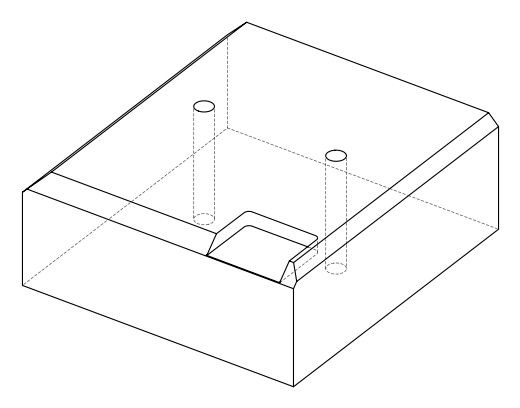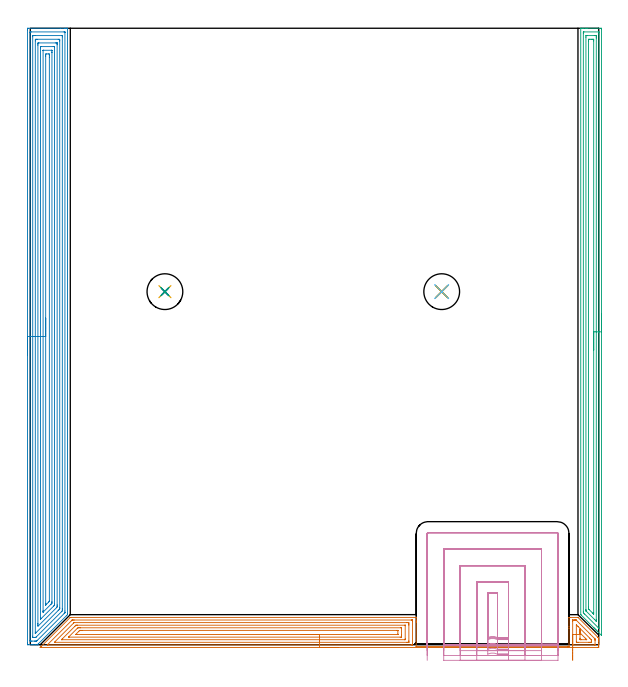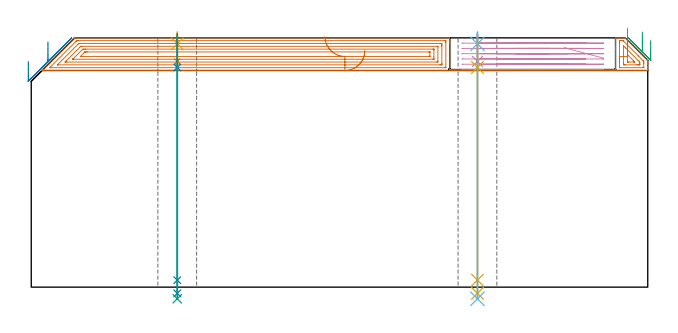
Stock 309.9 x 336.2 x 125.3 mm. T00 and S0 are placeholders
(PLAN: 12 operations, 8 tool changes, 56 min)
(1 AREA_MILL | FG_CHAMFER_SURFACE | UGT0205_001 | 11.32 min | 39533 mm3)
(2 AREA_MILL_1 | FG_CHAMFER_SURFACE_1 | UGT0205_001 | 21.49 min | 77861 mm3)
(3 AREA_MILL_2 | FG_CHAMFER_SURFACE_2 | UGT0205_001 | 10.7 min | 20658 mm3)
(4 MILL_SLOT | SLOT_PARTIAL_RECTANGULAR | UGT0201_102 | Follow Part, ap 3, ae 75% | 10.05 min | 79359 mm3)
(5 SPOT_DRILL | STEP1HOLE | NXT0321_9005460120000 | 0.05 min | 173 mm3)
(6 SPOT_DRILL_1 | STEP1HOLE_1 | NXT0321_9005460120000 | 0.05 min | 190 mm3)
(7 DRILL_BLIND_HOLE_INTO_CENTER | STEP1HOLE | UGT0301_198 | 0.06 min | 399 mm3)
(8 GUN_DRILL_THROUGH_HOLE | STEP1HOLE | UGT0307_003 | 0.61 min | 4382 mm3)
(9 SPADE_DRILL_TO_ENLARGE_THROUGH_HOLE | STEP1HOLE | UGT0306_010 | 0.53 min | 32419 mm3)
(10 DRILL_BLIND_HOLE_INTO_CENTER_1 | STEP1HOLE_1 | UGT0301_198 | 0.06 min | 393 mm3)
(11 GUN_DRILL_THROUGH_HOLE_1 | STEP1HOLE_1 | UGT0307_003 | 0.61 min | 4399 mm3)
(12 SPADE_DRILL_TO_ENLARGE_THROUGH_HOLE_1 | STEP1HOLE_1 | UGT0306_010 | 0.53 min | 32408 mm3)
(TOOL UGT0205_001 | Chamfer Mill 20 x 3 x 45 deg. | D20 FL50 Z2)
(TOOL UGT0201_102 | End Mill 12 mm | D12 FL16 Z2)
(TOOL NXT0321_9005460120000 | NC Spot Drill, 142deg, 12mm, Carbide, Uncoated | D12 PA142 FL30 Z2)
(TOOL UGT0301_198 | Twist Drill 7.9 mm | D7.9 PA118 FL73 Z2)
(TOOL UGT0307_003 | Gun Drill 7 mm | D7 PA130 FL24 Z1)
(TOOL UGT0306_010 | Spade Drill 19.5mm | D19.5 PA132 FL10 Z2)
(OP 1 AREA_MILL)
G17 G21 G94 G90
T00 M6
G54
G17 G0 G90 X167.65 Y-1.5 S1061 M3
G43 Z135.3 H0
Z118.9
G94 G1 X167.612 Z118.028 F250.
X167.498 Z117.164
X167.309 Z116.312
X167.047 Z115.48
X166.713 Z114.674
X166.31 Z113.9
X165.841 Z113.164
X165.31 Z112.472
X164.721 Z111.829
X164.078 Z111.24
X163.386 Z110.708
X162.65 Z110.24
X161.876 Z109.837
X161.07 Z109.503
X160.238 Z109.241
X159.386 Z109.052
X158.521 Z108.938
X157.65 Z108.9
X5.483
X5.405 Y-1.498
Y-1.494 Z108.904
X5.456 Y-1.443 Z108.955
X5.563 Y-1.336 Z109.061
X5.702 Y-1.197 Z109.202
X5.978 Y-0.922 Z109.478
X21.65 Y14.75 Z125.15
X21.805 Y14.898 Z125.288
X22.057 Y14.9 Z125.3
X210.281
X210.39 Y14.897 Z125.289
X210.4 Y14.813 Z125.211
Y12.978 Z123.377
Y12.503 Z122.9
Y12.266 Z122.663
Y-0.889 Z109.509
Y-0.897 Z109.499
Y-0.904 Z109.496
Y-1. Z109.4
X293.048
X293.106 Y-0.994 Z109.393
X293.107
X293.139 Y-0.996 Z109.396
X293.19 Y-0.997 Z109.397
X293.243 Y-0.996 Z109.396
X293.7 Y-0.999 Z109.399
Y-0.889 Z109.506
Y8.932 Z119.325
Y9.803 Z120.203
Y14.736 Z125.136
X293.71 Y14.893 Z125.293
X294.135 Y14.9 Z125.3
X298.595
X298.598 Y14.898 Z125.298
X298.614 Y14.886 Z125.286
X309.39 Y4.11 Z114.509
X309.629 Y3.873 Z114.269
X309.746 Y3.753 Z114.15
X309.89 Y3.599 Z113.997
X309.891 Y3.575 Z113.974
X309.9 Y2.959 Z113.358
Y2.406 Z112.805
Y1.789 Z112.185
Y0.588 Z110.986
Y0.004 Z110.398
Y-0.597 Z109.798
X309.899 Y-0.889 Z109.506
X309.896 Y-1.485 Z108.91
X309.893 Y-1.491 Z108.905
X309.3 Y-1.5 Z108.9
X157.65
Y-0.086 Z110.314
X9.568 Y-0.085 Z110.315
X9.479 Y-0.084 Z110.316
X9.302 Y-0.079 Z110.321
X9.284 Y-0.075 Z110.325
X9.294 Y-0.063 Z110.337
X9.319 Y-0.033 Z110.367
X9.354 Y0.004 Z110.404
X9.461 Y0.111 Z110.511
X22.401 Y13.051 Z123.451
X22.749 Y13.396 Z123.796
X22.819 Y13.461 Z123.861
X22.838 Y13.477 Z123.877
X22.865 Y13.48 Z123.88
X22.949 Y13.483 Z123.883
X23.752 Y13.486 Z123.886
X23.841
X207.695 Y13.485 Z123.885
X207.873 Y13.484 Z123.884
X208.23 Y13.479 Z123.879
X208.391 Y13.472 Z123.872
X208.394 Y13.449 Z123.849
X208.396 Y13.396 Z123.796
X208.4 Y12.601 Z123.001
X208.399 Y0.004 Z110.404
X208.397 Y-0.046 Z110.354
X208.394 Y-0.07 Z110.33
X208.392 Y-0.076 Z110.324
X208.32 Y-0.079 Z110.321
X207.963 Y-0.084 Z110.316
X207.784 Y-0.086 Z110.314
X157.65
Y1.328 Z111.728
X13.596 Y1.329 Z111.729
X13.146 Y1.331 Z111.731
X13.136 Y1.333 Z111.733
Y1.334 Z111.734
Y1.337 Z111.737
X23.626 Y11.826 Z122.226
X23.841 Y12.037 Z122.437
X23.874 Y12.063 Z122.463
X23.896 Y12.066 Z122.466
X23.949 Y12.069 Z122.469
X24.057 Y12.071 Z122.471
X205.361
X205.821 Y12.07 Z122.47
X206.257 Y12.067 Z122.467
X206.374 Y12.065 Z122.465
X206.39 Y11.934 Z122.334
X206.396 Y11.611 Z122.011
X206.4 Y11.032 Z121.432
Y10.718 Z121.118
Y2.103 Z112.503
X206.398 Y1.789 Z112.189
X206.394 Y1.5 Z111.9
X206.39 Y1.356 Z111.756
X206.38 Y1.335 Z111.735
X206.347 Y1.333 Z111.733
X206.28 Y1.33 Z111.73
X205.821 Y1.329 Z111.729
X205.39 Y1.328 Z111.728
X157.65
Y2.743 Z113.143
X17.536
X17.227 Y2.745 Z113.145
X17.073 Y2.748 Z113.148
X17.013 Y2.749 Z113.149
X17.029 Y2.768 Z113.168
X17.266 Y3.013 Z113.413
X17.508 Y3.259 Z113.659
X17.597 Y3.348 Z113.748
X24.404 Y10.155 Z120.555
X24.733 Y10.483 Z120.883
X24.853 Y10.597 Z120.997
X24.906 Y10.646 Z121.046
X25.002 Y10.65 Z121.05
X25.209 Y10.654 Z121.054
X25.625 Y10.657 Z121.057
X25.686
X204.257
X204.336 Y10.656 Z121.056
X204.375 Y10.653 Z121.053
X204.388 Y10.651 Z121.051
X204.39 Y10.641 Z121.041
X204.396 Y10.553 Z120.953
X204.399 Y10.355 Z120.755
Y3.213 Z113.613
X204.393 Y2.849 Z113.249
X204.39 Y2.751 Z113.151
X204.348 Y2.749 Z113.149
X204.245 Y2.745 Z113.145
X204.037 Y2.743 Z113.143
X203.977
X157.65
Y4.157 Z114.557
X21.165
X20.927 Y4.159 Z114.559
X20.886 Y4.161 Z114.561
X20.876 Y4.163 Z114.563
X20.882 Y4.173 Z114.573
X20.939 Y4.238 Z114.638
X20.993 Y4.294 Z114.694
X21.033 Y4.335 Z114.735
X25.628 Y8.93 Z119.33
X25.931 Y9.221 Z119.621
X26.213 Y9.236 Z119.636
X26.517 Y9.24 Z119.64
X27.099 Y9.243 Z119.643
X27.409
X201.943
X202.253 Y9.241 Z119.641
X202.356 Y9.239 Z119.639
X202.385 Y9.237 Z119.637
X202.391 Y9.177 Z119.577
X202.397 Y9.079 Z119.479
X202.399 Y8.932 Z119.332
X202.4 Y8.785 Z119.185
Y5.361 Z115.761
X202.399 Y4.468 Z114.868
X202.398 Y4.323 Z114.723
X202.39 Y4.175 Z114.575
X202.382 Y4.163 Z114.563
X202.368 Y4.16 Z114.56
X202.331 Y4.158 Z114.558
X202.253 Y4.157 Z114.557
X201.672
X157.65
Y5.571 Z115.971
X25.414 Y5.572 Z115.972
X24.764 Y5.577 Z115.977
X24.733 Y5.578 Z115.978
Y5.581 Z115.981
Y5.584 Z115.984
X26.517 Y7.369 Z117.769
X26.855 Y7.701 Z118.101
X26.939 Y7.78 Z118.18
X26.988 Y7.822 Z118.222
X27.069 Y7.824 Z118.224
X27.409 Y7.827 Z118.227
X27.62 Y7.828 Z118.228
X28.301 Y7.829 Z118.229
X199.787
X200.316 Y7.826 Z118.226
X200.376 Y7.824 Z118.224
X200.389 Y7.822 Z118.222
X200.392 Y7.807 Z118.207
X200.396 Y7.762 Z118.162
X200.399 Y7.58 Z117.98
Y5.842 Z116.242
X200.397 Y5.636 Z116.036
X200.394 Y5.585 Z115.985
X200.39 Y5.578 Z115.978
X200.384 Y5.575 Z115.975
X200.356 Y5.573 Z115.973
X200.258 Y5.571 Z115.971
X157.65
X156.778 Z116.009
X155.913 Z116.123
X155.062 Z116.312
X154.23 Z116.574
X153.424 Z116.908
X152.65 Z117.311
X151.914 Z117.78
X151.222 Z118.311
X150.579 Z118.9
X149.989 Z119.543
X149.458 Z120.235
X148.99 Z120.971
X148.587 Z121.745
X148.253 Z122.551
X147.991 Z123.383
X147.802 Z124.235
X147.688 Z125.1
X147.65 Z125.971
G0 Z135.3
X295.7 Y-8.571
Z115.972
G1 Y-7.927 Z115.382
Y-7.235 Z114.851
Y-6.5 Z114.382
Y-5.726 Z113.98
Y-4.92 Z113.646
Y-4.088 Z113.383
Y-3.236 Z113.195
Y-2.371 Z113.081
Y-1.5 Z113.043
Y-0.628 Z113.081
Y0.237 Z113.195
Y1.089 Z113.383
Y1.921 Z113.646
Y2.727 Z113.98
Y3.5 Z114.382
Y4.236 Z114.851
Y4.928 Z115.382
Y5.572 Z115.972
Y12.723 Z123.123
X295.704 Y13.396 Z123.796
X295.707 Y13.451 Z123.851
X295.709 Y13.473 Z123.873
X295.742 Y13.479 Z123.879
X295.832 Y13.483 Z123.883
X295.919 Y13.485 Z123.885
X296.722 Y13.486 Z123.886
X296.901
X297.079 Y13.485 Z123.885
X297.436 Y13.481 Z123.881
X297.537 Y13.479 Z123.879
X297.569 Y13.469 Z123.869
X297.597 Y13.446 Z123.846
X297.653 Y13.396 Z123.796
X305.274 Y5.777 Z116.177
X307.516 Y3.534 Z113.934
X307.726 Y3.32 Z113.72
X307.83 Y3.212 Z113.612
X307.879 Y3.159 Z113.559
X307.89 Y3.066 Z113.466
X307.895 Y2.682 Z113.082
X307.899 Y2.299 Z112.699
Y0.004 Z110.404
X307.898 Y-0.044 Z110.356
X307.894 Y-0.067 Z110.333
X307.892 Y-0.075 Z110.325
X307.872 Y-0.079 Z110.321
X307.695 Y-0.084 Z110.316
X307.605 Y-0.085 Z110.315
X295.83
X295.77 Y-0.083 Z110.317
X295.724 Y-0.079 Z110.321
X295.709 Y-0.076 Z110.324
X295.707 Y-0.068 Z110.332
X295.703 Y0.004 Z110.404
X295.7 Y0.223 Z110.623
Y5.572 Z115.972
X297.7
Y10.718 Z121.118
X297.703 Y10.886 Z121.286
X297.875 Y10.718 Z121.118
X298.595 Y10.005 Z120.405
X298.776 Y9.825 Z120.225
X305.024 Y3.575 Z113.975
X305.732 Y2.857 Z113.257
X305.89 Y2.682 Z113.082
X305.896 Y2.518 Z112.918
X305.899 Y1.789 Z112.189
Y1.622 Z112.022
X305.894 Y1.453 Z111.853
X305.89 Y1.346 Z111.746
X305.845 Y1.335 Z111.735
X305.732 Y1.333 Z111.733
X305.299 Y1.33 Z111.73
X304.84 Y1.329 Z111.729
X304.408 Y1.328 Z111.728
X298.595 Y1.329 Z111.729
X298.161 Y1.331 Z111.731
X297.703 Y1.335 Z111.735
X297.7 Y1.789 Z112.189
Y5.572 Z115.972
X299.7
X299.702 Y6.395 Z116.795
X299.704 Y6.43 Z116.83
X299.707 Y6.436 Z116.836
X299.71
X299.744 Y6.405 Z116.805
X299.897 Y6.254 Z116.654
X302.576 Y3.575 Z113.975
X303.056 Y3.093 Z113.493
X303.288 Y2.852 Z113.252
X303.371 Y2.749 Z113.149
X303.056 Y2.744 Z113.144
X302.995 Y2.743 Z113.143
X300.319
X299.946 Y2.745 Z113.145
X299.76 Y2.748 Z113.148
X299.72 Y2.749 Z113.149
X299.71 Y2.775 Z113.175
X299.707 Y2.833 Z113.233
X299.7 Y3.362 Z113.762
Y3.575 Z113.975
Y5.572 Z115.972
Y6.161 Z116.615
Y6.692 Z117.307
Y7.161 Z118.043
Y7.564 Z118.816
Y7.897 Z119.622
Y8.16 Z120.454
Y8.349 Z121.306
Y8.462 Z122.171
Y8.501 Z123.043
Y8.462 Z123.914
Y8.349 Z124.779
Y8.16 Z125.631
Y7.897 Z126.463
Y7.564 Z127.269
Y7.161 Z128.043
Y6.692 Z128.778
Y6.161 Z129.471
Y5.572 Z130.114
G0 Z135.3
M5
M2
(OP 2 AREA_MILL_1)
G17 G21 G94 G90
T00 M6
G54
G17 G0 G90 X-1.5 Y158.05 S1061 M3
G43 Z135.3 H0
Z113.5
G94 G1 Y158.088 Z112.628 F250.
Y158.202 Z111.764
Y158.391 Z110.912
Y158.653 Z110.08
Y158.987 Z109.274
Y159.39 Z108.5
Y159.858 Z107.764
Y160.39 Z107.072
Y160.979 Z106.429
Y161.622 Z105.84
Y162.314 Z105.308
Y163.05 Z104.84
Y163.824 Z104.437
Y164.63 Z104.103
Y165.462 Z103.841
Y166.314 Z103.652
Y167.178 Z103.538
Y168.05 Z103.5
Y335.216
X-1.498 Y335.487 Z103.502
X-1.492 Y336.093 Z103.506
X-1.487 Y336.096 Z103.511
X-0.877 Y336.1 Z104.12
X16.383 Z121.378
X18.784 Z123.779
X19.45 Z124.45
X19.836 Z124.835
X20.237 Y336.093 Z125.229
X20.298 Y336.09 Z125.288
X20.3 Y335.933 Z125.3
Y16.687
X20.296 Y16.404 Z125.286
X20.281 Y16.38 Z125.278
X19.694 Y15.794 Z124.694
X4.485 Y0.584 Z109.483
X4.399 Y0.499 Z109.399
X4.216 Y0.315 Z109.215
X4.038 Y0.137 Z109.035
X3.916 Y0.018 Z108.914
X3.893 Y0.002 Z108.89
X3.814 Y0. Z108.813
X3.801 Z108.8
X2.697 Z107.692
X1.47 Z106.467
X0.91 Z105.904
X-1.109 Y0.001 Z103.886
X-1.487 Y0.004 Z103.509
X-1.491 Y0.007 Z103.505
X-1.497 Y0.613 Z103.503
X-1.5 Y1.235 Z103.5
Y168.05
X-0.086 Z104.914
X-0.085 Y333.701 Z104.915
Y333.802
X-0.082 Y333.905 Z104.918
X-0.077 Y334.09 Z104.923
X0.016 Y334.092 Z105.016
X0.512 Y334.099 Z105.512
X18.385 Y334.1 Z123.385
X18.784 Y334.096 Z123.784
X18.84 Y334.094 Z123.84
X18.87 Y334.091 Z123.87
X18.879 Y334.006 Z123.879
X18.883 Y333.803 Z123.883
X18.885 Y333.701 Z123.885
X18.886 Y18.371 Z123.886
X18.883 Y17.58 Z123.883
X18.882 Y17.482 Z123.882
X18.879 Y17.449 Z123.879
X18.861 Y17.423 Z123.861
X18.784 Y17.339 Z123.784
X18.46 Y17.011 Z123.46
X3.849 Y2.399 Z108.849
X3.72 Y2.271 Z108.72
X3.591 Y2.146 Z108.591
X3.462 Y2.023 Z108.462
X3.344 Y2.01 Z108.344
X3.094 Y2.003 Z108.094
X2.697 Y2.001 Z107.697
X2.203 Y2. Z107.203
X0.91 Z105.91
X0.415 Z105.415
X0.016 Y2.004 Z105.016
X-0.04 Y2.006 Z104.96
X-0.07 Y2.009 Z104.93
X-0.079 Y2.094 Z104.921
X-0.084 Y2.297 Z104.916
X-0.085 Y2.399 Z104.915
X-0.086 Y168.05 Z104.914
X1.328 Z106.328
X1.329 Y331.496 Z106.329
X1.331 Y331.915 Z106.331
X1.333 Y332.033 Z106.333
X1.335 Y332.083 Z106.335
X1.434 Y332.09 Z106.434
X1.62 Y332.098 Z106.62
X1.804 Y332.099 Z106.804
X2.512 Y332.1 Z107.512
X17.181 Y332.099 Z122.181
X17.305 Y332.098 Z122.305
X17.403 Y332.094 Z122.403
X17.463 Y332.09 Z122.463
X17.465 Y332.072 Z122.465
X17.468 Y331.915 Z122.468
X17.471 Y331.441 Z122.471
Y19.784
X17.47 Y19.366 Z122.47
X17.468 Y18.894 Z122.468
X17.464 Y18.473 Z122.464
X17.233 Y18.237 Z122.233
X16.996 Y17.996 Z121.996
X3.388 Y4.388 Z108.388
X3.183 Y4.185 Z108.183
X3.021 Y4.032 Z108.021
X2.874 Y4.009 Z107.874
X2.697 Y4.005 Z107.697
X1.989 Y4. Z106.989
X1.804 Z106.804
X1.619 Y4.001 Z106.619
X1.495 Y4.002 Z106.495
X1.397 Y4.006 Z106.397
X1.337 Y4.01 Z106.337
X1.335 Y4.028 Z106.335
X1.332 Y4.185 Z106.332
X1.329 Y4.659 Z106.329
X1.328 Y168.05 Z106.328
X2.743 Z107.743
Y329.236
X2.75 Y330.077 Z107.75
X3.591 Y330.099 Z108.591
X3.62 Y330.1 Z108.62
X15.238 Y330.099 Z120.238
X16.05 Y330.075 Z121.05
X16.057 Y329.282 Z121.057
Y329.236
Y20.259
X16.055 Y19.835 Z121.055
X16.053 Y19.624 Z121.053
X16.05 Y19.522 Z121.05
X16.004 Y19.464 Z121.004
X15.914 Y19.366 Z120.914
X15.563 Y19.012 Z120.563
X15.209 Y18.657 Z120.209
X3.056 Y6.505 Z108.056
X2.769 Y6.22 Z107.769
X2.752 Y6.207 Z107.752
X2.749 Z107.749
X2.747 Y6.214 Z107.747
X2.744 Y6.299 Z107.744
X2.743 Y6.472 Z107.743
Y6.819
Y168.05
X4.157 Z109.157
Y326.884
X4.159 Y327.45 Z109.159
X4.161 Y327.773 Z109.161
X4.166 Y328.09 Z109.166
X4.485 Y328.096 Z109.485
X4.729 Y328.099 Z109.729
X13.665 Y328.1 Z118.665
X14.315 Y328.098 Z119.315
X14.562 Y328.096 Z119.562
X14.622 Y328.09 Z119.622
X14.636 Y328.073 Z119.636
X14.638 Y328.02 Z119.638
X14.642 Y327.45 Z119.642
X14.643 Y327.123 Z119.643
Y21.718
X14.642 Y21.152 Z119.642
X14.64 Y20.828 Z119.64
X14.636 Y20.547 Z119.636
X14.315 Y20.213 Z119.315
X4.511 Y10.41 Z109.511
X4.485 Y10.388 Z109.485
X4.164 Y10.126 Z109.164
X4.16 Y10.436 Z109.16
X4.158 Y10.762 Z109.158
X4.157 Y11.329 Z109.157
Y11.657
Y168.05
X5.571 Z110.571
X5.572 Y325.471 Z110.572
X5.573 Y325.664 Z110.573
X5.578 Y326.014 Z110.578
X5.581 Y326.09 Z110.581
X5.69 Y326.095 Z110.69
X5.837 Y326.099 Z110.837
X12.528 Y326.1 Z117.528
X12.986 Y326.099 Z117.986
X13.173 Y326.094 Z118.173
X13.213 Y326.09 Z118.213
X13.222 Y326.087 Z118.222
X13.224 Y326.072 Z118.224
X13.227 Y326.029 Z118.227
X13.229 Y325.857 Z118.229
Y325.664
Y22.238
X13.228 Y22.045 Z118.228
X13.224 Y21.695 Z118.224
X13.222 Y21.609 Z118.222
X13.215 Y21.574 Z118.215
X13.193 Y21.549 Z118.193
X13.111 Y21.462 Z118.111
X12.804 Y21.152 Z117.804
X12.666 Y21.014 Z117.666
X5.966 Y14.314 Z110.966
X5.656 Y14.008 Z110.656
X5.634 Y13.993 Z110.634
X5.578 Y14.008 Z110.578
X5.576 Y14.176 Z110.576
X5.572 Y14.708 Z110.572
X5.571 Y168.05 Z110.571
X6.985 Z111.985
X6.986 Y323.878 Z111.986
X6.987 Y324.057 Z111.987
X6.989 Y324.083 Z111.989
X6.992 Y324.09 Z111.992
X7. Y324.093 Z112.
X7.055 Y324.098 Z112.055
X7.166 Y324.099 Z112.166
X11.634 Z116.634
X11.708 Y324.098 Z116.708
X11.767 Y324.094 Z116.767
X11.801 Y324.091 Z116.801
X11.808 Y324.057 Z116.808
X11.811 Y323.878 Z116.811
X11.813 Y323.699 Z116.813
X11.815 Y322.985 Z116.815
Y322.805
X11.814 Y23.651 Z116.814
X11.81 Y22.938 Z116.81
X11.808 Y22.764 Z116.808
X11.797 Y22.606 Z116.797
X11.634 Y22.436 Z116.634
X11.44 Y22.239 Z116.44
X11.248 Y22.045 Z116.248
X7.166 Y17.964 Z112.166
X7.08 Y17.88 Z112.08
X7.01 Y17.816 Z112.01
X6.996 Y17.804 Z111.996
X6.992 Y17.83 Z111.992
X6.99 Y17.932 Z111.99
X6.986 Y18.293 Z111.986
X6.985 Y18.473 Z111.985
Y168.05
X8.4 Z113.4
Y320.859
Y321.199
X8.403 Y321.749 Z113.403
X8.407 Y322.092 Z113.407
X8.945 Y322.1 Z113.945
X9.839 Z114.839
X10.393 Y322.092 Z115.393
X10.398 Y321.541 Z115.398
X10.4 Y320.306 Z115.4
Y24.171
X10.398 Y23.831 Z115.398
X10.395 Y23.693 Z115.395
X10.394 Y23.662 Z115.394
X10.378 Y23.637 Z115.378
X10.336 Y23.59 Z115.336
X10.215 Y23.464 Z115.215
X9.847 Y23.093 Z114.847
X8.876 Y22.122 Z113.876
X8.798 Y22.045 Z113.798
X8.498 Y21.753 Z113.498
X8.423 Y21.682 Z113.423
X8.406 Y21.68 Z113.406
X8.404 Y21.701 Z113.404
X8.401 Y22.045 Z113.401
X8.4 Y22.375 Z113.4
Y22.598
Y168.05
Y168.922 Z113.438
Y169.786 Z113.551
Y170.638 Z113.74
Y171.47 Z114.003
Y172.276 Z114.336
Y173.05 Z114.739
Y173.786 Z115.208
Y174.478 Z115.739
Y175.121 Z116.328
Y175.71 Z116.972
Y176.242 Z117.664
Y176.71 Z118.4
Y177.113 Z119.173
Y177.447 Z119.979
Y177.709 Z120.811
Y177.898 Z121.663
Y178.012 Z122.528
Y178.05 Z123.4
G0 Z135.3
M5
M2
(OP 3 AREA_MILL_2)
G17 G21 G94 G90
T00 M6
G54
G17 G0 G90 X311.4 Y180.6 S1061 M3
G43 Z135.3 H0
Z124.
G94 G1 Y180.562 Z123.128 F250.
Y180.448 Z122.264
Y180.259 Z121.412
Y179.997 Z120.58
Y179.663 Z119.774
Y179.26 Z119.
Y178.792 Z118.264
Y178.261 Z117.572
Y177.671 Z116.929
Y177.028 Z116.34
Y176.336 Z115.808
Y175.6 Z115.34
Y174.826 Z114.937
Y174.02 Z114.603
Y173.188 Z114.341
Y172.337 Z114.152
Y171.472 Z114.038
Y170.6 Z114.
Y5.275
X311.397 Y5.106 Z114.002
X311.396 Y5.104 Z114.003
X308.99 Y7.51 Z116.409
X308.819 Y7.678 Z116.575
X308.655 Y7.843 Z116.742
X308.543 Y7.956 Z116.855
X308.381 Y8.117 Z117.014
X308.225 Y8.274 Z117.173
X308.096 Y8.403 Z117.302
X307.942 Y8.555 Z117.453
X307.795 Y8.704 Z117.603
X307.649 Y8.85 Z117.749
X307.504 Y8.994 Z117.892
X307.364 Y9.135 Z118.033
X307.202 Y9.297 Z118.196
X307.065 Y9.433 Z118.331
X300.406 Y16.094 Z124.994
X300.126 Y16.375 Z125.271
X300.106 Y16.405 Z125.291
X300.1 Y16.446 Z125.3
Y335.925
X300.102 Y336.09 Z125.289
X300.25 Y336.097 Z125.143
X300.405 Y336.1 Z124.995
X300.678 Z124.722
X301.365 Z124.03
X302.586 Z122.811
X303.119 Z122.275
X303.73 Z121.666
X311.012 Z114.386
X311.282 Y336.097 Z114.116
X311.392 Y336.09 Z114.005
X311.399 Y335.977 Z113.999
X311.4 Y335.478 Z114.
Y170.6
X309.986 Z115.414
X309.985 Y9.297 Z115.415
X309.983 Y9.061 Z115.417
X309.981 Y9.003 Z115.419
X309.98 Y8.986 Z115.42
X309.97 Y8.991 Z115.43
X309.913 Y9.045 Z115.487
X309.654 Y9.297 Z115.746
X302.242 Y16.708 Z123.158
X301.615 Y17.34 Z123.785
X301.524 Y17.437 Z123.876
X301.521 Y17.526 Z123.879
X301.518 Y17.711 Z123.882
X301.515 Y18.081 Z123.885
X301.514 Y18.233 Z123.886
Y333.539
X301.515 Y333.691 Z123.885
X301.52 Y334.061 Z123.88
X301.521 Y334.079 Z123.879
X301.531 Y334.09 Z123.869
X301.6 Y334.094 Z123.8
X301.707 Y334.098 Z123.693
X301.841 Y334.1 Z123.559
X309.733 Z115.667
X309.917 Y334.097 Z115.483
X309.95 Y334.094 Z115.45
X309.979 Y334.089 Z115.421
X309.98 Y334.047 Z115.42
X309.984 Y333.844 Z115.416
X309.985 Y333.691 Z115.415
X309.986 Y332.949 Z115.414
Y170.6
X308.572 Z116.828
X308.571 Y13.571 Z116.829
X308.566 Y12.871 Z116.834
X308.565 Y12.859 Z116.835
X308.537 Y12.871 Z116.863
X308.381 Y13.022 Z117.019
X307.634 Y13.765 Z117.766
X303.119 Y18.28 Z122.281
X303.016 Y18.386 Z122.384
X302.966 Y18.441 Z122.434
X302.943 Y18.467 Z122.457
X302.935 Y18.545 Z122.465
X302.931 Y18.933 Z122.469
X302.929 Y19.127 Z122.471
Y331.203
X302.934 Y331.903 Z122.466
X302.936 Y332.09 Z122.464
X303.119 Y332.093 Z122.281
X303.804 Y332.099 Z121.596
X307.504 Y332.1 Z117.896
X308.189 Y332.098 Z117.211
X308.381 Y332.094 Z117.019
X308.565 Y332.088 Z116.835
X308.568 Y331.903 Z116.832
X308.57 Y331.71 Z116.83
X308.571 Y331.01 Z116.829
X308.572 Y330.815 Z116.828
Y170.6
X307.157 Z118.243
Y17.34
X307.155 Y16.801 Z118.245
X307.153 Y16.723 Z118.247
Y16.715
X307.095 Y16.765 Z118.305
X306.958 Y16.896 Z118.442
X306.741 Y17.108 Z118.659
X306.627 Y17.222 Z118.773
X304.722 Y19.127 Z120.678
X304.565 Y19.286 Z120.835
X304.458 Y19.397 Z120.942
X304.372 Y19.489 Z121.028
X304.35 Y19.536 Z121.05
X304.347 Y19.663 Z121.053
X304.344 Y20.021 Z121.056
X304.343 Y20.561 Z121.057
Y20.914
Y329.222
X304.344 Y329.761 Z121.056
X304.347 Y329.943 Z121.053
X304.35 Y330.078 Z121.05
X304.443 Y330.09 Z120.957
X304.889 Y330.1 Z120.511
X305.75 Z119.65
X306.643 Z118.757
X307.056 Y330.091 Z118.344
X307.151 Y330.088 Z118.249
X307.154 Y330.024 Z118.246
X307.155 Y329.956 Z118.245
X307.157 Y329.576 Z118.243
Y329.222
Y170.6
Y169.729 Z118.281
Y168.864 Z118.395
Y168.012 Z118.583
Y167.18 Z118.846
Y166.374 Z119.18
Y165.6 Z119.582
Y164.864 Z120.051
Y164.172 Z120.582
Y163.529 Z121.172
Y162.94 Z121.815
Y162.409 Z122.507
Y161.94 Z123.243
Y161.537 Z124.017
Y161.203 Z124.822
Y160.941 Z125.654
Y160.752 Z126.506
Y160.638 Z127.371
Y160.6 Z128.243
G0 Z135.3
M5
M2
(OP 4 MILL_SLOT)
G17 G21 G94 G90
T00 M6
G54
G17 G0 G90 X260.767 Y0.001 S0 M3
G43 Z135.3 H0
Z122.65
G94 G1 X260.706 Y3. F250.
G2 X260.7 Y3.555 R27. F500.
G1 Y3.93
X254.7
G3 X249.4 Y3.93 R6.
G1 Y28.1
X254.7
Y3.93
X260.7
Y34.1
X243.4
Y3.554
G2 X243.394 Y3. R27.
G1 X243.333 Y0.001 F250.
X269.801 F500.
X269.709 Y3. F250.
G2 X269.7 Y3.555 R18. F500.
G1 Y43.1
X234.4
Y3.554
G2 X234.391 Y3. R18.
G1 X234.299 Y0.001 F250.
X278.902 Y0.006 F500.
X278.717 Y3. F250.
G2 X278.7 Y3.555 R9. F500.
G1 Y52.1
X225.4
Y3.554
G2 X225.383 Y3. R9.
G1 X225.198 Y0.006 F250.
X287.7 Y0.555 F500.
Y3.555 F250.
Y60.6 F500.
G3 X287.2 Y61.1 R0.5
G1 X216.9
G3 X216.4 Y60.6 R0.5
G1 Y3.554
Y0.554 F250.
G0 X260.7 Y0. Z120.
G1 Y3.
Y3.377 F500.
X254.7
G3 X249.4 Y3.377 R6.
G1 Y28.1
X254.7
Y3.377
X260.7
Y34.1
X243.4
Y3.
Y0. F250.
X269.7 F500.
Y3. F250.
Y43.1 F500.
X234.4
Y3.
Y0. F250.
X278.701 F500.
X278.7 Y3. F250.
Y52.1 F500.
X225.4
Y3.
Y0. F250.
X287.7 Y0.002 F500.
Y3.002 F250.
Y60.6 F500.
G3 X287.2 Y61.1 R0.5
G1 X216.9
G3 X216.4 Y60.6 R0.5
G1 Y3.001
Y0.001 F250.
G0 X260.7 Y-0.55 Z117.35
G1 Y2.45
Y2.825 F500.
X254.7
G3 X249.4 Y2.825 R6.
G1 Y28.1
X254.7
Y2.825
X260.7
Y34.1
X243.4
Y2.45
Y-0.55 F250.
X269.7 F500.
Y2.45 F250.
Y43.1 F500.
X234.4
Y2.45
Y-0.55 F250.
X278.7 F500.
Y2.45 F250.
Y52.1 F500.
X225.4
Y2.45
Y-0.55 F250.
X287.7 F500.
Y2.45 F250.
Y60.6 F500.
G3 X287.2 Y61.1 R0.5
G1 X216.9
G3 X216.4 Y60.6 R0.5
G1 Y2.45
Y-0.55 F250.
G0 X260.7 Y-3.2 Z114.7
G1 Y-0.2
Y0.175 F500.
X254.7
G3 X249.4 Y0.175 R6.
G1 Y28.1
X254.7
Y0.175
X260.7
Y34.1
X243.4
Y-0.2
Y-3.2 F250.
X269.7 F500.
Y-0.2 F250.
Y43.1 F500.
X234.4
Y-0.2
Y-3.2 F250.
X278.7 F500.
Y-0.2 F250.
Y52.1 F500.
X225.4
Y-0.2
Y-3.2 F250.
G0 X268.005 Y-0.2 Z120.35
G1 X287.7 Z115.073
Y0.496 Z114.886
Y-0.2 Z114.7
Y60.6 F500.
G3 X287.2 Y61.1 R0.5
G1 X216.9
G3 X216.4 Y60.6 R0.5
G1 Y-0.2
Y-3.2 F250.
G0 X260.7 Y-5.85 Z112.05
G1 Y-2.85
Y-2.475 F500.
X254.7
G3 X249.4 Y-2.475 R6.
G1 Y28.1
X254.7
Y-2.475
X260.7
Y34.1
X243.4
Y-2.85
Y-5.85 F250.
X269.7 F500.
Y-2.85 F250.
Y43.1 F500.
X234.4
Y-2.85
Y-5.85 F250.
X278.7 F500.
Y-2.85 F250.
Y52.1 F500.
X225.4
Y-2.85
Y-5.85 F250.
X287.7 F500.
Y-2.85 F250.
Y60.6 F500.
G3 X287.2 Y61.1 R0.5
G1 X216.9
G3 X216.4 Y60.6 R0.5
G1 Y-2.85
Y-5.85 F250.
G0 X260.7 Y-8.499 Z109.4
G1 Y-5.499
Y-5.124 F500.
X254.7
G3 X249.4 Y-5.124 R6.
G1 Y28.1
X254.7
Y-5.124
X260.7
Y34.1
X243.4
Y-5.499
Y-8.499 F250.
X269.7
Y-5.499
Y43.1 F500.
X234.4
Y-5.499
Y-8.499 F250.
X278.7
Y-5.499
Y52.1 F500.
X225.4
Y-5.499
Y-8.499 F250.
X287.7
Y-5.499
Y60.6 F500.
G3 X287.2 Y61.1 R0.5
G1 X216.9
G3 X216.4 Y60.6 R0.5
G1 Y-5.499
Y-8.499 F250.
G0 Z135.3
M5
M2
(OP 5 SPOT_DRILL)
G17 G21 G94 G90
T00 M6
G54
G17 G0 G90 X73.4 Y192.5 S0 M3
G43 Z135.3 H0
G94 G81 G98 Z122.3 F250. R128.3
G80
M5
M2
(OP 6 SPOT_DRILL_1)
G17 G21 G94 G90
T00 M6
G54
G17 G0 G90 X224.3 Y192.5 S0 M3
G43 Z135.3 H0
G94 G81 G98 Z122.3 F250. R128.3
G80
M5
M2
(OP 7 DRILL_BLIND_HOLE_INTO_CENTER)
G17 G21 G94 G90
T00 M6
G54
G17 G0 G90 X73.4 Y192.5 S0 M3
G43 Z135.3 H0
G94 G81 G98 Z113.45 F250. R127.3
G80
M5
M2
(OP 8 GUN_DRILL_THROUGH_HOLE)
G17 G21 G94 G90
T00 M6
G54
G17 G0 G90 X73.4 Y192.5 M8
G43 Z135.3 H0
Z125.896
S716 M3
G94 G1 Z110.421 F125. M26
G4 X.084
Z3.5 F250.
G4 X.084
Z-3.132 F125.
G4 X.084
M5
M9
G0 Z125.896
Z135.3
M2
(OP 9 SPADE_DRILL_TO_ENLARGE_THROUGH_HOLE)
G17 G21 G94 G90
T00 M6
G54
G17 G0 G90 X73.4 Y192.5 S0 M3
G43 Z135.3 H0
G94 G73 G98 Z-5.841 F250. Q18.734 R127.3
G80
M5
M2
(OP 10 DRILL_BLIND_HOLE_INTO_CENTER_1)
G17 G21 G94 G90
T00 M6
G54
G17 G0 G90 X224.3 Y192.5 S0 M3
G43 Z135.3 H0
G94 G81 G98 Z113.45 F250. R127.3
G80
M5
M2
(OP 11 GUN_DRILL_THROUGH_HOLE_1)
G17 G21 G94 G90
T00 M6
G54
G17 G0 G90 X224.3 Y192.5 M8
G43 Z135.3 H0
Z125.896
S716 M3
G94 G1 Z110.421 F125. M26
G4 X.084
Z3.5 F250.
G4 X.084
Z-3.132 F125.
G4 X.084
M5
M9
G0 Z125.896
Z135.3
M2
(OP 12 SPADE_DRILL_TO_ENLARGE_THROUGH_HOLE_1)
G17 G21 G94 G90
T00 M6
G54
G17 G0 G90 X224.3 Y192.5 S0 M3
G43 Z135.3 H0
G94 G73 G98 Z-5.841 F250. Q18.734 R127.3
G80
M5
M2
